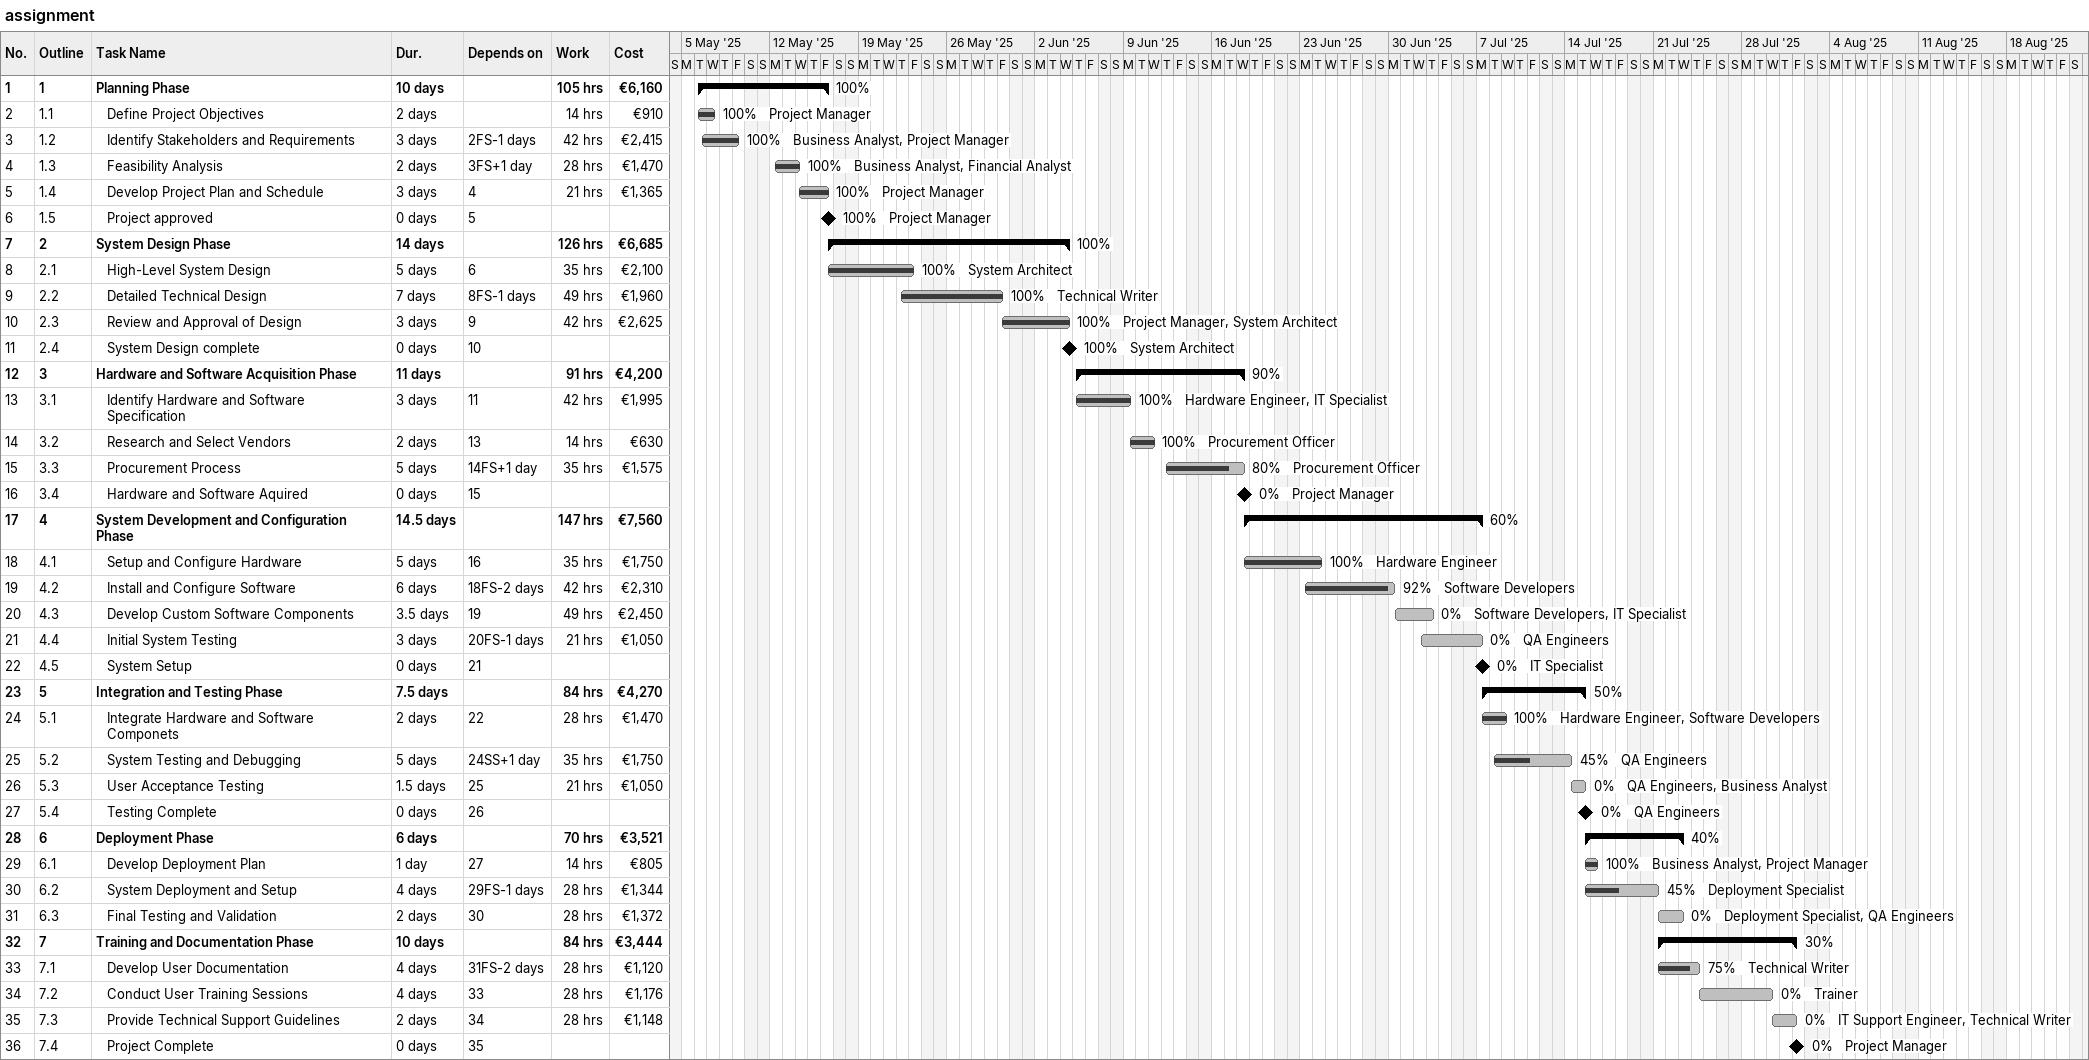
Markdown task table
assignment

| ID | WBS | Task | Duration | Start | Finish | Predecessors | Resources | % complete | Work (h) | Cost (€) |
|---|---|---|---|---|---|---|---|---|---|---|
| 1 | 1 | **Planning Phase** | 10d | 2025-05-06 | 2025-05-16 |  |  | 100 | 105 | 6160 |
| 2 | 1.1 | Define Project Objectives | 2d | 2025-05-06 | 2025-05-07 |  | Project Manager | 100 | 14 | 910 |
| 3 | 1.2 | Identify Stakeholders and Requirements | 3d | 2025-05-06 | 2025-05-09 | 2FS-1d | Business Analyst, Project Manager | 100 | 42 | 2415 |
| 4 | 1.3 | Feasibility Analysis | 2d | 2025-05-12 | 2025-05-14 | 3FS+1d | Business Analyst, Financial Analyst | 100 | 28 | 1470 |
| 5 | 1.4 | Develop Project Plan and Schedule | 3d | 2025-05-14 | 2025-05-16 | 4 | Project Manager | 100 | 21 | 1365 |
| 6 | 1.5 | Project approved | 0d | 2025-05-16 | 2025-05-16 | 5 | Project Manager | 100 |  |  |
| 7 | 2 | **System Design Phase** | 14d | 2025-05-16 | 2025-06-04 |  |  | 100 | 126 | 6685 |
| 8 | 2.1 | High-Level System Design | 5d | 2025-05-16 | 2025-05-23 | 6 | System Architect | 100 | 35 | 2100 |
| 9 | 2.2 | Detailed Technical Design | 7d | 2025-05-22 | 2025-05-30 | 8FS-1d | Technical Writer | 100 | 49 | 1960 |
| 10 | 2.3 | Review and Approval of Design | 3d | 2025-05-30 | 2025-06-04 | 9 | Project Manager, System Architect | 100 | 42 | 2625 |
| 11 | 2.4 | System Design complete | 0d | 2025-06-04 | 2025-06-04 | 10 | System Architect | 100 |  |  |
| 12 | 3 | **Hardware and Software Acquisition Phase** | 11d | 2025-06-05 | 2025-06-18 |  |  | 90 | 91 | 4200 |
| 13 | 3.1 | Identify Hardware and Software Specification | 3d | 2025-06-05 | 2025-06-09 | 11 | Hardware Engineer, IT Specialist | 100 | 42 | 1995 |
| 14 | 3.2 | Research and Select Vendors | 2d | 2025-06-09 | 2025-06-11 | 13 | Procurement Officer | 100 | 14 | 630 |
| 15 | 3.3 | Procurement Process | 5d | 2025-06-12 | 2025-06-18 | 14FS+1d | Procurement Officer | 80 | 35 | 1575 |
| 16 | 3.4 | Hardware and Software Aquired | 0d | 2025-06-18 | 2025-06-18 | 15 | Project Manager | 0 |  |  |
| 17 | 4 | **System Development and Configuration Phase** | 14.5d | 2025-06-18 | 2025-07-07 |  |  | 60 | 147 | 7560 |
| 18 | 4.1 | Setup and Configure Hardware | 5d | 2025-06-18 | 2025-06-24 | 16 | Hardware Engineer | 100 | 35 | 1750 |
| 19 | 4.2 | Install and Configure Software | 6d | 2025-06-23 | 2025-06-30 | 18FS-2d | Software Developers | 92 | 42 | 2310 |
| 20 | 4.3 | Develop Custom Software Components | 3.5d | 2025-06-30 | 2025-07-03 | 19 | Software Developers, IT Specialist | 0 | 49 | 2450 |
| 21 | 4.4 | Initial System Testing | 3d | 2025-07-02 | 2025-07-07 | 20FS-1d | QA Engineers | 0 | 21 | 1050 |
| 22 | 4.5 | System Setup | 0d | 2025-07-07 | 2025-07-07 | 21 | IT Specialist | 0 |  |  |
| 23 | 5 | **Integration and Testing Phase** | 7.5d | 2025-07-07 | 2025-07-15 |  |  | 50 | 84 | 4270 |
| 24 | 5.1 | Integrate Hardware and Software Componets | 2d | 2025-07-07 | 2025-07-09 | 22 | Hardware Engineer, Software Developers | 100 | 28 | 1470 |
| 25 | 5.2 | System Testing and Debugging | 5d | 2025-07-08 | 2025-07-14 | 24SS+1d | QA Engineers | 45 | 35 | 1750 |
| 26 | 5.3 | User Acceptance Testing | 1.5d | 2025-07-14 | 2025-07-15 | 25 | QA Engineers, Business Analyst | 0 | 21 | 1050 |
| 27 | 5.4 | Testing Complete | 0d | 2025-07-15 | 2025-07-15 | 26 | QA Engineers | 0 |  |  |
| 28 | 6 | **Deployment Phase** | 6d | 2025-07-15 | 2025-07-23 |  |  | 40 | 70 | 3521 |
| 29 | 6.1 | Develop Deployment Plan | 1d | 2025-07-15 | 2025-07-16 | 27 | Business Analyst, Project Manager | 100 | 14 | 805 |
| 30 | 6.2 | System Deployment and Setup | 4d | 2025-07-15 | 2025-07-21 | 29FS-1d | Deployment Specialist | 45 | 28 | 1344 |
| 31 | 6.3 | Final Testing and Validation | 2d | 2025-07-21 | 2025-07-23 | 30 | Deployment Specialist, QA Engineers | 0 | 28 | 1372 |
| 32 | 7 | **Training and Documentation Phase** | 10d | 2025-07-21 | 2025-08-01 |  |  | 30 | 84 | 3444 |
| 33 | 7.1 | Develop User Documentation | 4d | 2025-07-21 | 2025-07-24 | 31FS-2d | Technical Writer | 75 | 28 | 1120 |
| 34 | 7.2 | Conduct User Training Sessions | 4d | 2025-07-24 | 2025-07-30 | 33 | Trainer | 0 | 28 | 1176 |
| 35 | 7.3 | Provide Technical Support Guidelines | 2d | 2025-07-30 | 2025-08-01 | 34 | IT Support Engineer, Technical Writer | 0 | 28 | 1148 |
| 36 | 7.4 | Project Complete | 0d | 2025-08-01 | 2025-08-01 | 35 | Project Manager | 0 |  |  |
